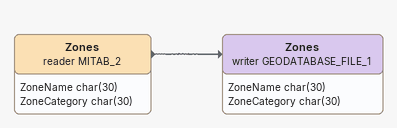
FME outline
Zones (reader MITAB_2)
    attributes: ZoneName char(30), ZoneCategory char(30)
    -> Zones (writer GEODATABASE_FILE_1)
Zones (writer GEODATABASE_FILE_1)
    attributes: ZoneName char(30), ZoneCategory char(30)
